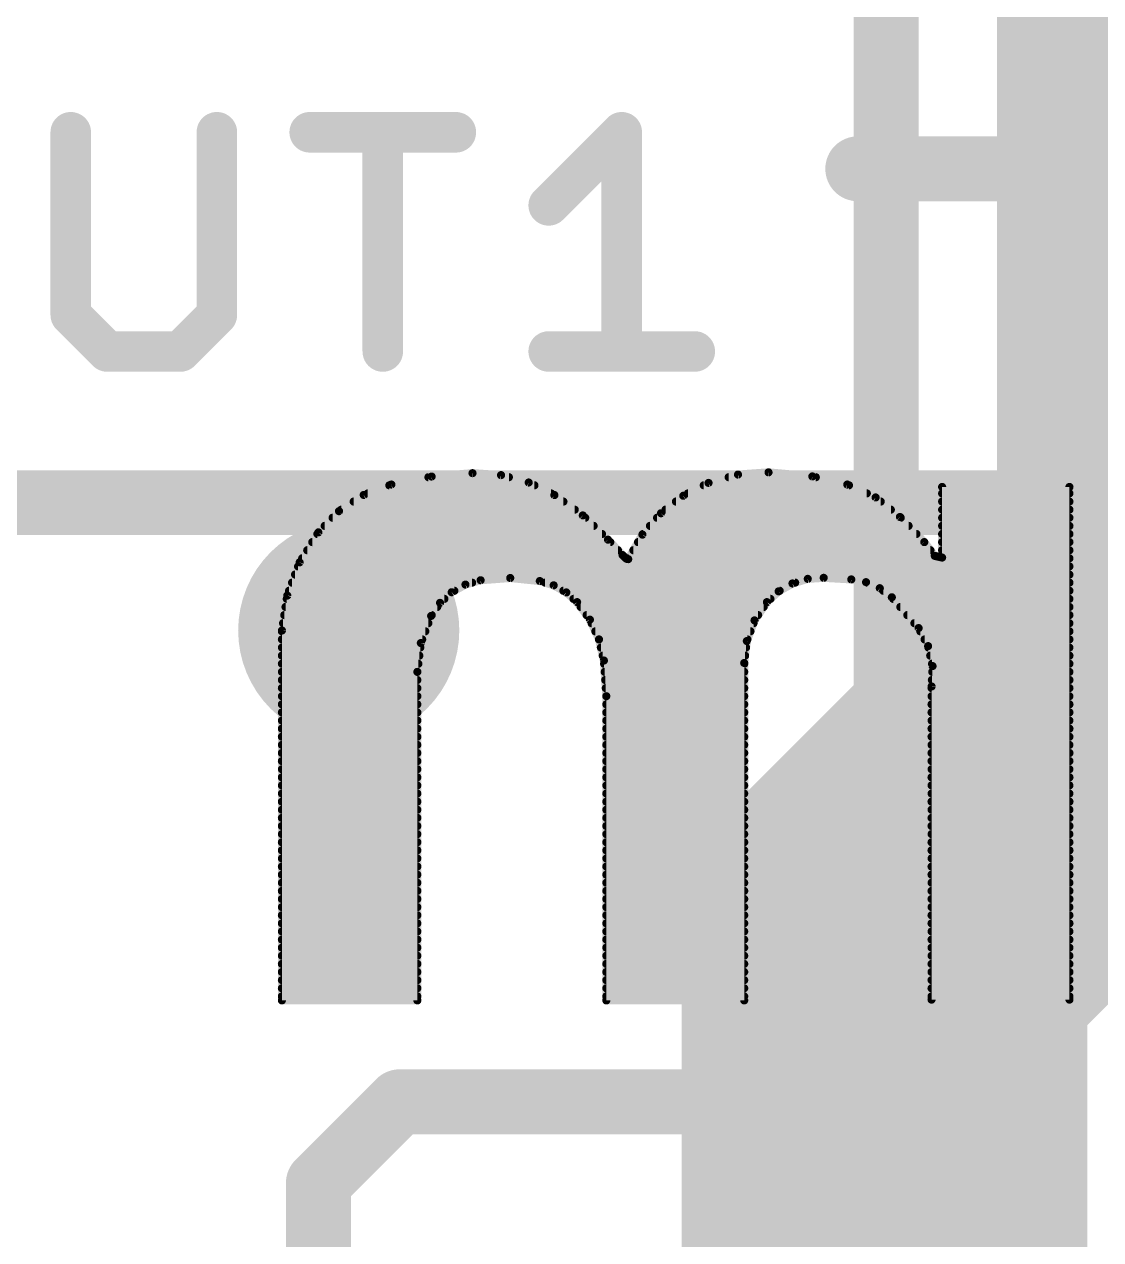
# Model space of a CAD drawing. Extents: x -9 to 98, y -32 to 31.
# Drawn here: x 3.397 to 6.768, y 3.632 to 7.438 of the extents above; entities that cross this region are included whole.
import ezdxf

# ---------------------------------------------------------------- set-up
doc = ezdxf.new("R2010")
doc.units = 0
for name, color, linetype in [('1', 12, 'CONTINUOUS'), ('16', 132, 'CONTINUOUS'), ('21', 41, 'CONTINUOUS'), ('22', 40, 'CONTINUOUS'), ('51', 53, 'CONTINUOUS')]:
    doc.layers.add(name, color=color, linetype=linetype)

msp = doc.modelspace()

# ---------------------------------------------------------------- linework, layer by layer
at = {"layer": '1', "const_width": 1.27}
for points in [[(7.078, 10.668), (7.078, 5.554)], [(6.0908, 4.5668), (7.078, 5.554)], [(6.0908, 2.54), (6.0908, 4.5668)]]:
    msp.add_lwpolyline(points, dxfattribs=at)
at = {"layer": '1', "const_width": 0.635}
for points in [[(7.3025, 5.3295, 1), (6.8535, 5.7785)], [(6.7605, 5.554, 1), (7.3955, 5.554)], [(6.4083, 4.5668, 1), (5.7733, 4.5668)], [(5.8663, 4.7913, 1), (6.3153, 4.3423)]]:
    msp.add_lwpolyline(points, format="xyb", dxfattribs=at)
at = {"layer": '16', "const_width": 0.2032}
for points in [[(6.096, 14.351), (6.096, 4.318)], [(6.096, 4.318), (5.842, 4.064)], [(4.572, 4.064), (4.318, 3.81)], [(5.842, 4.064), (4.572, 4.064)], [(4.318, 3.81), (4.318, 0.635)]]:
    msp.add_lwpolyline(points, dxfattribs=at)
at = {"layer": '16', "const_width": 0.1016}
for points in [[(6.1319, 4.2821, 1), (6.0601, 4.3539)], [(6.0452, 4.318, 1), (6.1468, 4.318)], [(4.572, 4.1148, 1), (4.572, 4.0132)], [(4.6079, 4.0281, 1), (4.5361, 4.0999)], [(5.8061, 4.0999, 1), (5.8779, 4.0281)], [(5.842, 4.0132, 1), (5.842, 4.1148)], [(4.3688, 3.81, 1), (4.2672, 3.81)], [(4.2821, 3.8459, 1), (4.3539, 3.7741)]]:
    msp.add_lwpolyline(points, format="xyb", dxfattribs=at)
at = {"layer": '21'}
for points, const_width in [([(3.5424, 7.0999), (3.5424, 6.5279)], 0.127), ([(4, 6.5279), (4, 7.0999)], 0.127), ([(4.2908, 7.0999), (4.7484, 7.0999)], 0.127), ([(4.5196, 6.4135), (4.5196, 7.0999)], 0.127), ([(5.0392, 6.8711), (5.268, 7.0999)], 0.127), ([(5.268, 7.0999), (5.268, 6.4135)], 0.127), ([(6.0071, 6.9855), (6.7189, 6.9855)], 0.2032), ([(3.5424, 6.5279), (3.6568, 6.4135)], 0.127), ([(3.8856, 6.4135), (4, 6.5279)], 0.127), ([(3.6568, 6.4135), (3.8856, 6.4135)], 0.127), ([(5.0392, 6.4135), (5.4968, 6.4135)], 0.127), ([(0.663, 5.94), (7.663, 5.94)], 0.2032)]:
    msp.add_lwpolyline(points, dxfattribs=dict(at, const_width=const_width))
for points, const_width in [([(3.5742, 7.0999, 1), (3.5107, 7.0999)], 0.0635), ([(4.0318, 7.0999, 1), (3.9683, 7.0999)], 0.0635), ([(4.2908, 7.1316, 1), (4.2908, 7.0681)], 0.0635), ([(4.5514, 7.0999, 1), (4.4879, 7.0999)], 0.0635), ([(4.7484, 7.0681, 1), (4.7484, 7.1316)], 0.0635), ([(5.2998, 7.0999, 1), (5.2363, 7.0999)], 0.0635), ([(5.2905, 7.0774, 1), (5.2456, 7.1223)], 0.0635), ([(6.0071, 7.0363, 1), (6.0071, 6.9347)], 0.1016), ([(6.7189, 6.9347, 1), (6.7189, 7.0363)], 0.1016), ([(5.0168, 6.8935, 1), (5.0617, 6.8486)], 0.0635), ([(3.5649, 6.5503, 1), (3.52, 6.5054)], 0.0635), ([(4.0225, 6.5054, 1), (3.9776, 6.5503)], 0.0635), ([(3.5107, 6.5279, 1), (3.5742, 6.5279)], 0.0635), ([(3.9683, 6.5279, 1), (4.0318, 6.5279)], 0.0635), ([(3.6568, 6.4452, 1), (3.6568, 6.3818)], 0.0635), ([(3.8856, 6.3818, 1), (3.8856, 6.4452)], 0.0635), ([(5.0392, 6.4452, 1), (5.0392, 6.3818)], 0.0635), ([(5.4968, 6.3818, 1), (5.4968, 6.4452)], 0.0635), ([(3.6344, 6.391, 1), (3.6793, 6.436)], 0.0635), ([(3.8632, 6.436, 1), (3.9081, 6.391)], 0.0635), ([(4.4879, 6.4135, 1), (4.5514, 6.4135)], 0.0635), ([(5.2363, 6.4135, 1), (5.2998, 6.4135)], 0.0635)]:
    msp.add_lwpolyline(points, format="xyb", dxfattribs=dict(at, const_width=const_width))
at = {"layer": '22', "const_width": 0.0254}
for points in [[(4.6726, 6.0218), (4.5466, 5.9969)], [(4.6626, 6.0198), (4.9145, 6.0198)], [(4.8006, 6.0325), (4.6726, 6.0218)], [(4.89, 6.0264), (4.8006, 6.0325)], [(4.9766, 6.0032), (4.89, 6.0264)], [(5.0571, 5.9639), (4.9766, 6.0032)], [(5.5397, 6.002), (5.4607, 5.9617)], [(5.632, 6.0281), (5.5397, 6.002)], [(5.6028, 6.0198), (5.8757, 6.0198)], [(5.7277, 6.035), (5.632, 6.0281)], [(5.8649, 6.0223), (5.7277, 6.035)], [(5.9741, 5.9969), (5.8649, 6.0223)], [(4.46, 5.9642), (4.3825, 5.9135)], [(4.5466, 5.9969), (4.46, 5.9642)], [(4.4726, 5.969), (5.0467, 5.969)], [(4.54, 5.9944), (4.9946, 5.9944)], [(5.146, 5.9001), (5.0571, 5.9639)], [(5.4751, 5.969), (6.0355, 5.969)], [(5.5248, 5.9944), (5.9796, 5.9944)], [(6.063, 5.9565), (5.9741, 5.9969)], [(6.67, 5.9893), (6.2713, 5.9893)], [(6.2713, 5.9893), (6.2713, 5.7683)], [(6.2713, 5.969), (6.67, 5.969)], [(6.67, 4.384), (6.67, 5.9893)], [(4.4285, 5.9436), (5.0854, 5.9436)], [(5.4607, 5.9617), (5.3909, 5.907)], [(5.4376, 5.9436), (6.0791, 5.9436)], [(6.1392, 5.8953), (6.063, 5.9565)], [(6.2713, 5.9436), (6.67, 5.9436)], [(4.3825, 5.9135), (4.318, 5.8471)], [(4.3624, 5.8928), (5.1536, 5.8928)], [(4.3897, 5.9182), (5.1208, 5.9182)], [(5.2248, 5.8242), (5.146, 5.9001)], [(5.3909, 5.907), (5.3327, 5.8401)], [(5.3785, 5.8928), (6.1416, 5.8928)], [(5.4051, 5.9182), (6.1107, 5.9182)], [(6.2154, 5.8166), (6.1392, 5.8953)], [(6.2713, 5.9182), (6.67, 5.9182)], [(6.2713, 5.8928), (6.67, 5.8928)], [(4.3377, 5.8674), (5.1799, 5.8674)], [(5.3564, 5.8674), (6.1662, 5.8674)], [(6.2713, 5.8674), (6.67, 5.8674)], [(4.318, 5.8471), (4.2592, 5.7532)], [(4.2989, 5.8166), (5.232, 5.8166)], [(4.3148, 5.842), (5.2063, 5.842)], [(5.2705, 5.776), (5.2248, 5.8242)], [(5.3327, 5.8401), (5.2883, 5.7633)], [(5.3191, 5.8166), (6.2154, 5.8166)], [(5.3343, 5.842), (6.1908, 5.842)], [(6.2484, 5.7734), (6.2154, 5.8166)], [(6.2713, 5.842), (6.67, 5.842)], [(6.2713, 5.8166), (6.67, 5.8166)], [(4.283, 5.7912), (5.2561, 5.7912)], [(5.2796, 5.7669), (5.2705, 5.776)], [(5.3044, 5.7912), (6.2348, 5.7912)], [(6.2713, 5.7683), (6.2484, 5.7734)], [(6.2713, 5.7912), (6.67, 5.7912)], [(4.2592, 5.7532), (4.2205, 5.6493)], [(4.2544, 5.7404), (6.67, 5.7404)], [(4.2671, 5.7658), (5.2812, 5.7658)], [(5.2836, 5.7642), (5.2796, 5.7669)], [(5.2883, 5.7633), (5.2836, 5.7642)], [(5.2897, 5.7658), (6.67, 5.7658)], [(4.245, 5.715), (6.67, 5.715)], [(4.7785, 5.6837), (4.826, 5.6972)], [(4.826, 5.6972), (4.9188, 5.7042)], [(4.9188, 5.7042), (5.0114, 5.6947)], [(5.8027, 5.6871), (5.8506, 5.7015)], [(5.8506, 5.7015), (5.9004, 5.7048)], [(5.9004, 5.7048), (5.9868, 5.6998)], [(5.9868, 5.6998), (6.0331, 5.6911)], [(4.2261, 5.6642), (4.7437, 5.6642)], [(4.2355, 5.6896), (4.7994, 5.6896)], [(4.6989, 5.6263), (4.7354, 5.6596)], [(4.7354, 5.6596), (4.7785, 5.6837)], [(5.0114, 5.6947), (5.0549, 5.6814)], [(5.028, 5.6896), (5.811, 5.6896)], [(5.0549, 5.6814), (5.0945, 5.659)], [(5.0852, 5.6642), (5.7625, 5.6642)], [(5.0945, 5.659), (5.1283, 5.6286)], [(5.7226, 5.6286), (5.7594, 5.6624)], [(5.7594, 5.6624), (5.8027, 5.6871)], [(6.0331, 5.6911), (6.0762, 5.6722)], [(6.0366, 5.6896), (6.67, 5.6896)], [(6.0762, 5.6722), (6.1138, 5.6439)], [(6.0868, 5.6642), (6.67, 5.6642)], [(4.2205, 5.6493), (4.2037, 5.5397)], [(4.2189, 5.6388), (4.7127, 5.6388)], [(4.6711, 5.5855), (4.6989, 5.6263)], [(5.1169, 5.6388), (5.7337, 5.6388)], [(5.1283, 5.6286), (5.1684, 5.5737)], [(5.6839, 5.5714), (5.7226, 5.6286)], [(6.1138, 5.6439), (6.1976, 5.5474)], [(6.1182, 5.6388), (6.67, 5.6388)], [(4.2111, 5.588), (4.6728, 5.588)], [(4.215, 5.6134), (4.6902, 5.6134)], [(4.6389, 5.5005), (4.6711, 5.5855)], [(5.1394, 5.6134), (5.7123, 5.6134)], [(5.1579, 5.588), (5.6951, 5.588)], [(6.1403, 5.6134), (6.67, 5.6134)], [(6.1623, 5.588), (6.67, 5.588)], [(4.2072, 5.5626), (4.6624, 5.5626)], [(5.1684, 5.5737), (5.1967, 5.512)], [(5.1735, 5.5626), (5.6806, 5.5626)], [(5.6597, 5.5067), (5.6839, 5.5714)], [(6.1844, 5.5626), (6.67, 5.5626)], [(6.1976, 5.5474), (6.2274, 5.4908)], [(4.2037, 5.5397), (4.2037, 4.3815)], [(4.2037, 5.5372), (4.6528, 5.5372)], [(4.2037, 5.5118), (4.6431, 5.5118)], [(5.1851, 5.5372), (5.6711, 5.5372)], [(5.1967, 5.512), (5.2121, 5.4458)], [(5.1967, 5.5118), (5.6616, 5.5118)], [(5.6515, 5.4381), (5.6597, 5.5067)], [(6.203, 5.5372), (6.67, 5.5372)], [(6.2164, 5.5118), (6.67, 5.5118)], [(4.2037, 5.4864), (4.6371, 5.4864)], [(4.6279, 5.4102), (4.6389, 5.5005)], [(5.2026, 5.4864), (5.6573, 5.4864)], [(6.2274, 5.4908), (6.2413, 5.4284)], [(6.2284, 5.4864), (6.67, 5.4864)], [(4.2037, 5.461), (4.6341, 5.461)], [(4.2037, 5.4356), (4.631, 5.4356)], [(5.2086, 5.461), (5.6542, 5.461)], [(5.2121, 5.4458), (5.2197, 5.334)], [(5.2128, 5.4356), (5.6515, 5.4356)], [(5.6515, 4.3815), (5.6515, 5.4381)], [(6.234, 5.461), (6.67, 5.461)], [(6.2397, 5.4356), (6.67, 5.4356)], [(4.2037, 5.4102), (4.6279, 5.4102)], [(4.6279, 4.3815), (4.6279, 5.4102)], [(5.2145, 5.4102), (5.6515, 5.4102)], [(6.2413, 5.4284), (6.2382, 5.3645)], [(6.2404, 5.4102), (6.67, 5.4102)], [(4.2037, 5.3848), (4.6279, 5.3848)], [(4.2037, 5.3594), (4.6279, 5.3594)], [(5.2162, 5.3848), (5.6515, 5.3848)], [(5.218, 5.3594), (5.6515, 5.3594)], [(6.2382, 5.3645), (6.2382, 4.384)], [(6.2382, 5.3594), (6.67, 5.3594)], [(6.2392, 5.3848), (6.67, 5.3848)], [(4.2037, 5.334), (4.6279, 5.334)], [(5.2197, 5.334), (5.2197, 4.3815)], [(5.2197, 5.334), (5.6515, 5.334)], [(6.2382, 5.334), (6.67, 5.334)], [(4.2037, 5.3086), (4.6279, 5.3086)], [(4.2037, 5.2832), (4.6279, 5.2832)], [(5.2197, 5.3086), (5.6515, 5.3086)], [(5.2197, 5.2832), (5.6515, 5.2832)], [(6.2382, 5.3086), (6.67, 5.3086)], [(6.2382, 5.2832), (6.67, 5.2832)], [(4.2037, 5.2578), (4.6279, 5.2578)], [(5.2197, 5.2578), (5.6515, 5.2578)], [(6.2382, 5.2578), (6.67, 5.2578)], [(4.2037, 5.2324), (4.6279, 5.2324)], [(4.2037, 5.207), (4.6279, 5.207)], [(5.2197, 5.2324), (5.6515, 5.2324)], [(5.2197, 5.207), (5.6515, 5.207)], [(6.2382, 5.2324), (6.67, 5.2324)], [(6.2382, 5.207), (6.67, 5.207)], [(4.2037, 5.1816), (4.6279, 5.1816)], [(5.2197, 5.1816), (5.6515, 5.1816)], [(6.2382, 5.1816), (6.67, 5.1816)], [(4.2037, 5.1562), (4.6279, 5.1562)], [(4.2037, 5.1308), (4.6279, 5.1308)], [(5.2197, 5.1562), (5.6515, 5.1562)], [(5.2197, 5.1308), (5.6515, 5.1308)], [(6.2382, 5.1562), (6.67, 5.1562)], [(6.2382, 5.1308), (6.67, 5.1308)], [(4.2037, 5.1054), (4.6279, 5.1054)], [(5.2197, 5.1054), (5.6515, 5.1054)], [(6.2382, 5.1054), (6.67, 5.1054)], [(4.2037, 5.08), (4.6279, 5.08)], [(4.2037, 5.0546), (4.6279, 5.0546)], [(5.2197, 5.08), (5.6515, 5.08)], [(5.2197, 5.0546), (5.6515, 5.0546)], [(6.2382, 5.08), (6.67, 5.08)], [(6.2382, 5.0546), (6.67, 5.0546)], [(4.2037, 5.0292), (4.6279, 5.0292)], [(5.2197, 5.0292), (5.6515, 5.0292)], [(6.2382, 5.0292), (6.67, 5.0292)], [(4.2037, 5.0038), (4.6279, 5.0038)], [(4.2037, 4.9784), (4.6279, 4.9784)], [(5.2197, 5.0038), (5.6515, 5.0038)], [(5.2197, 4.9784), (5.6515, 4.9784)], [(6.2382, 5.0038), (6.67, 5.0038)], [(6.2382, 4.9784), (6.67, 4.9784)], [(4.2037, 4.953), (4.6279, 4.953)], [(5.2197, 4.953), (5.6515, 4.953)], [(6.2382, 4.953), (6.67, 4.953)], [(4.2037, 4.9276), (4.6279, 4.9276)], [(4.2037, 4.9022), (4.6279, 4.9022)], [(5.2197, 4.9276), (5.6515, 4.9276)], [(5.2197, 4.9022), (5.6515, 4.9022)], [(6.2382, 4.9276), (6.67, 4.9276)], [(6.2382, 4.9022), (6.67, 4.9022)], [(4.2037, 4.8768), (4.6279, 4.8768)], [(5.2197, 4.8768), (5.6515, 4.8768)], [(6.2382, 4.8768), (6.67, 4.8768)], [(4.2037, 4.8514), (4.6279, 4.8514)], [(4.2037, 4.826), (4.6279, 4.826)], [(5.2197, 4.8514), (5.6515, 4.8514)], [(5.2197, 4.826), (5.6515, 4.826)], [(6.2382, 4.8514), (6.67, 4.8514)], [(6.2382, 4.826), (6.67, 4.826)], [(4.2037, 4.8006), (4.6279, 4.8006)], [(5.2197, 4.8006), (5.6515, 4.8006)], [(6.2382, 4.8006), (6.67, 4.8006)], [(4.2037, 4.7752), (4.6279, 4.7752)], [(4.2037, 4.7498), (4.6279, 4.7498)], [(5.2197, 4.7752), (5.6515, 4.7752)], [(5.2197, 4.7498), (5.6515, 4.7498)], [(6.2382, 4.7752), (6.67, 4.7752)], [(6.2382, 4.7498), (6.67, 4.7498)], [(4.2037, 4.7244), (4.6279, 4.7244)], [(5.2197, 4.7244), (5.6515, 4.7244)], [(6.2382, 4.7244), (6.67, 4.7244)], [(4.2037, 4.699), (4.6279, 4.699)], [(4.2037, 4.6736), (4.6279, 4.6736)], [(5.2197, 4.699), (5.6515, 4.699)], [(5.2197, 4.6736), (5.6515, 4.6736)], [(6.2382, 4.699), (6.67, 4.699)], [(6.2382, 4.6736), (6.67, 4.6736)], [(4.2037, 4.6482), (4.6279, 4.6482)], [(5.2197, 4.6482), (5.6515, 4.6482)], [(6.2382, 4.6482), (6.67, 4.6482)], [(4.2037, 4.6228), (4.6279, 4.6228)], [(4.2037, 4.5974), (4.6279, 4.5974)], [(5.2197, 4.6228), (5.6515, 4.6228)], [(5.2197, 4.5974), (5.6515, 4.5974)], [(6.2382, 4.6228), (6.67, 4.6228)], [(6.2382, 4.5974), (6.67, 4.5974)], [(4.2037, 4.572), (4.6279, 4.572)], [(5.2197, 4.572), (5.6515, 4.572)], [(6.2382, 4.572), (6.67, 4.572)], [(4.2037, 4.5466), (4.6279, 4.5466)], [(4.2037, 4.5212), (4.6279, 4.5212)], [(5.2197, 4.5466), (5.6515, 4.5466)], [(5.2197, 4.5212), (5.6515, 4.5212)], [(6.2382, 4.5466), (6.67, 4.5466)], [(6.2382, 4.5212), (6.67, 4.5212)], [(4.2037, 4.4958), (4.6279, 4.4958)], [(5.2197, 4.4958), (5.6515, 4.4958)], [(6.2382, 4.4958), (6.67, 4.4958)], [(4.2037, 4.4704), (4.6279, 4.4704)], [(4.2037, 4.445), (4.6279, 4.445)], [(5.2197, 4.4704), (5.6515, 4.4704)], [(5.2197, 4.445), (5.6515, 4.445)], [(6.2382, 4.4704), (6.67, 4.4704)], [(6.2382, 4.445), (6.67, 4.445)], [(4.2037, 4.4196), (4.6279, 4.4196)], [(5.2197, 4.4196), (5.6515, 4.4196)], [(6.2382, 4.4196), (6.67, 4.4196)], [(4.2037, 4.3942), (4.6279, 4.3942)], [(4.2037, 4.3815), (4.6279, 4.3815)], [(5.2197, 4.3942), (5.6515, 4.3942)], [(5.2197, 4.3815), (5.6515, 4.3815)], [(6.2382, 4.3942), (6.67, 4.3942)], [(6.2382, 4.384), (6.67, 4.384)]]:
    msp.add_lwpolyline(points, dxfattribs=at)
at = {"layer": '22', "const_width": 0.0127}
for points in [[(4.6626, 6.0262, 1), (4.6626, 6.0134)], [(4.6721, 6.0281, 1), (4.6731, 6.0155)], [(4.6738, 6.0156, 1), (4.6714, 6.028)], [(4.801, 6.0388, 1), (4.8002, 6.0262)], [(4.8011, 6.0262, 1), (4.8001, 6.0388)], [(4.8916, 6.0325, 1), (4.8884, 6.0202)], [(4.8896, 6.02, 1), (4.8904, 6.0327)], [(4.9145, 6.0134, 1), (4.9145, 6.0262)], [(4.9794, 6.0089, 1), (4.9738, 5.9975)], [(4.9749, 5.9971, 1), (4.9782, 6.0093)], [(5.538, 6.0081, 1), (5.5414, 5.9959)], [(5.5426, 5.9963, 1), (5.5368, 6.0077)], [(5.6028, 6.0262, 1), (5.6028, 6.0134)], [(5.6316, 6.0344, 1), (5.6325, 6.0217)], [(5.6337, 6.0219, 1), (5.6303, 6.0342)], [(5.7283, 6.0413, 1), (5.7271, 6.0287)], [(5.7282, 6.0287, 1), (5.7272, 6.0413)], [(5.8663, 6.0285, 1), (5.8635, 6.0161)], [(5.8643, 6.016, 1), (5.8655, 6.0286)], [(5.8757, 6.0134, 1), (5.8757, 6.0262)], [(4.4577, 5.9702, 1), (4.4622, 5.9583)], [(4.4634, 5.9589, 1), (4.4565, 5.9696)], [(4.4726, 5.9754, 1), (4.4726, 5.9627)], [(4.54, 6.0008, 1), (4.54, 5.9881)], [(4.5454, 6.0031, 1), (4.5478, 5.9907)], [(4.5488, 5.991, 1), (4.5444, 6.0028)], [(4.9946, 5.9881, 1), (4.9946, 6.0008)], [(5.0467, 5.9627, 1), (5.0467, 5.9754)], [(5.0608, 5.9691, 1), (5.0534, 5.9587)], [(5.0543, 5.9582, 1), (5.0599, 5.9696)], [(5.4751, 5.9754, 1), (5.4751, 5.9627)], [(5.5248, 6.0008, 1), (5.5248, 5.9881)], [(5.9767, 6.0027, 1), (5.9715, 5.9911)], [(5.9727, 5.9907, 1), (5.9755, 6.0031)], [(5.9796, 5.9881, 1), (5.9796, 6.0008)], [(6.0355, 5.9627, 1), (6.0355, 5.9754)], [(6.2713, 5.9957, 1), (6.2713, 5.9829)], [(6.2777, 5.9893, 1), (6.2649, 5.9893)], [(6.2713, 5.9754, 1), (6.2713, 5.9627)], [(6.6764, 5.9893, 1), (6.6636, 5.9893)], [(6.67, 5.9829, 1), (6.67, 5.9957)], [(6.67, 5.9627, 1), (6.67, 5.9754)], [(4.4285, 5.95, 1), (4.4285, 5.9372)], [(5.0854, 5.9372, 1), (5.0854, 5.95)], [(5.4376, 5.95, 1), (5.4376, 5.9372)], [(5.4578, 5.9673, 1), (5.4636, 5.956)], [(5.4646, 5.9567, 1), (5.4568, 5.9667)], [(6.067, 5.9614, 1), (6.0591, 5.9515)], [(6.0604, 5.9507, 1), (6.0657, 5.9622)], [(6.0791, 5.9372, 1), (6.0791, 5.95)], [(6.2713, 5.95, 1), (6.2713, 5.9372)], [(6.67, 5.9372, 1), (6.67, 5.95)], [(4.3624, 5.8992, 1), (4.3624, 5.8864)], [(4.379, 5.9188, 1), (4.386, 5.9082)], [(4.3871, 5.9091, 1), (4.378, 5.9179)], [(4.3897, 5.9246, 1), (4.3897, 5.9119)], [(5.1208, 5.9119, 1), (5.1208, 5.9246)], [(5.1504, 5.9047, 1), (5.1416, 5.8955)], [(5.1423, 5.8949, 1), (5.1497, 5.9053)], [(5.1536, 5.8864, 1), (5.1536, 5.8992)], [(5.3785, 5.8992, 1), (5.3785, 5.8864)], [(5.3869, 5.912, 1), (5.3948, 5.902)], [(5.3956, 5.9029, 1), (5.3861, 5.9112)], [(5.4051, 5.9246, 1), (5.4051, 5.9119)], [(6.1107, 5.9119, 1), (6.1107, 5.9246)], [(6.1438, 5.8997, 1), (6.1346, 5.8909)], [(6.1352, 5.8903, 1), (6.1432, 5.9003)], [(6.1416, 5.8864, 1), (6.1416, 5.8992)], [(6.2713, 5.8992, 1), (6.2713, 5.8864)], [(6.2713, 5.9246, 1), (6.2713, 5.9119)], [(6.67, 5.9119, 1), (6.67, 5.9246)], [(6.67, 5.8864, 1), (6.67, 5.8992)], [(4.3377, 5.8738, 1), (4.3377, 5.861)], [(5.1799, 5.861, 1), (5.1799, 5.8738)], [(5.3564, 5.8738, 1), (5.3564, 5.861)], [(6.1662, 5.861, 1), (6.1662, 5.8738)], [(6.2713, 5.8738, 1), (6.2713, 5.861)], [(6.67, 5.861, 1), (6.67, 5.8738)], [(4.2989, 5.823, 1), (4.2989, 5.8102)], [(4.3148, 5.8484, 1), (4.3148, 5.8357)], [(4.3134, 5.8515, 1), (4.3226, 5.8427)], [(4.3234, 5.8437, 1), (4.3126, 5.8505)], [(5.2063, 5.8357, 1), (5.2063, 5.8484)], [(5.2294, 5.8286, 1), (5.2202, 5.8198)], [(5.2204, 5.8196, 1), (5.2292, 5.8288)], [(5.232, 5.8102, 1), (5.232, 5.823)], [(5.3191, 5.823, 1), (5.3191, 5.8102)], [(5.3279, 5.8443, 1), (5.3375, 5.8359)], [(5.3382, 5.8369, 1), (5.3272, 5.8433)], [(5.3343, 5.8484, 1), (5.3343, 5.8357)], [(6.1908, 5.8357, 1), (6.1908, 5.8484)], [(6.2204, 5.8205, 1), (6.2104, 5.8127)], [(6.2108, 5.8122, 1), (6.22, 5.821)], [(6.2154, 5.8102, 1), (6.2154, 5.823)], [(6.2713, 5.823, 1), (6.2713, 5.8102)], [(6.2713, 5.8484, 1), (6.2713, 5.8357)], [(6.67, 5.8357, 1), (6.67, 5.8484)], [(6.67, 5.8102, 1), (6.67, 5.823)], [(4.283, 5.7976, 1), (4.283, 5.7848)], [(5.2561, 5.7848, 1), (5.2561, 5.7976)], [(5.275, 5.7805, 1), (5.266, 5.7715)], [(5.2659, 5.7716, 1), (5.2751, 5.7804)], [(5.3044, 5.7976, 1), (5.3044, 5.7848)], [(6.2348, 5.7848, 1), (6.2348, 5.7976)], [(6.2498, 5.7796, 1), (6.247, 5.7672)], [(6.2713, 5.7976, 1), (6.2713, 5.7848)], [(6.67, 5.7848, 1), (6.67, 5.7976)], [(4.2544, 5.7468, 1), (4.2544, 5.734)], [(4.2538, 5.7565, 1), (4.2645, 5.7498)], [(4.2651, 5.7509, 1), (4.2532, 5.7554)], [(4.2671, 5.7722, 1), (4.2671, 5.7595)], [(5.2831, 5.7722, 1), (5.2761, 5.7616)], [(5.2751, 5.7624, 1), (5.2841, 5.7714)], [(5.2848, 5.7705, 1), (5.2824, 5.758)], [(5.28, 5.759, 1), (5.2871, 5.7695)], [(5.2812, 5.7595, 1), (5.2812, 5.7722)], [(5.2828, 5.7665, 1), (5.2938, 5.7601)], [(5.2897, 5.7722, 1), (5.2897, 5.7595)], [(5.2871, 5.7571, 1), (5.2895, 5.7695)], [(6.2434, 5.7695, 1), (6.2534, 5.7773)], [(6.2649, 5.7683, 1), (6.2777, 5.7683)], [(6.2699, 5.7621, 1), (6.2727, 5.7745)], [(6.67, 5.7595, 1), (6.67, 5.7722)], [(6.67, 5.734, 1), (6.67, 5.7468)], [(4.245, 5.7214, 1), (4.245, 5.7086)], [(4.8255, 5.7035, 1), (4.8265, 5.6909)], [(4.8277, 5.6911, 1), (4.8243, 5.7033)], [(4.9195, 5.7105, 1), (4.9182, 5.6978)], [(4.9193, 5.6978, 1), (4.9183, 5.7105)], [(5.8502, 5.7078, 1), (5.851, 5.6952)], [(5.8524, 5.6954, 1), (5.8487, 5.7076)], [(5.9008, 5.7111, 1), (5.9, 5.6985)], [(5.9008, 5.6985, 1), (5.9, 5.7111)], [(5.988, 5.706, 1), (5.9856, 5.6936)], [(5.9864, 5.6935, 1), (5.9872, 5.7061)], [(6.67, 5.7086, 1), (6.67, 5.7214)], [(4.2261, 5.6706, 1), (4.2261, 5.6578)], [(4.2355, 5.696, 1), (4.2355, 5.6833)], [(4.7323, 5.6651, 1), (4.7385, 5.654)], [(4.7397, 5.6549, 1), (4.7311, 5.6643)], [(4.7437, 5.6578, 1), (4.7437, 5.6706)], [(4.7768, 5.6898, 1), (4.7803, 5.6775)], [(4.7816, 5.6781, 1), (4.7754, 5.6892)], [(4.7994, 5.6833, 1), (4.7994, 5.696)], [(5.0133, 5.7008, 1), (5.0095, 5.6886)], [(5.0108, 5.6884, 1), (5.012, 5.701)], [(5.028, 5.696, 1), (5.028, 5.6833)], [(5.058, 5.6869, 1), (5.0518, 5.6758)], [(5.053, 5.6753, 1), (5.0567, 5.6874)], [(5.0852, 5.6706, 1), (5.0852, 5.6578)], [(5.0987, 5.6637, 1), (5.0902, 5.6543)], [(5.0913, 5.6535, 1), (5.0976, 5.6645)], [(5.7562, 5.6679, 1), (5.7625, 5.6569)], [(5.7637, 5.6577, 1), (5.7551, 5.6671)], [(5.7625, 5.6578, 1), (5.7625, 5.6706)], [(5.8009, 5.6932, 1), (5.8046, 5.681)], [(5.8059, 5.6816, 1), (5.7996, 5.6926)], [(5.811, 5.6833, 1), (5.811, 5.696)], [(6.0356, 5.697, 1), (6.0305, 5.6853)], [(6.0366, 5.696, 1), (6.0366, 5.6833)], [(6.0319, 5.6849, 1), (6.0342, 5.6974)], [(6.08, 5.6773, 1), (6.0723, 5.6671)], [(6.0736, 5.6664, 1), (6.0787, 5.678)], [(6.0868, 5.6706, 1), (6.0868, 5.6578)], [(6.67, 5.6833, 1), (6.67, 5.696)], [(6.67, 5.6578, 1), (6.67, 5.6706)], [(4.2189, 5.6452, 1), (4.2189, 5.6325)], [(4.2146, 5.6515, 1), (4.2265, 5.647)], [(4.2268, 5.6483, 1), (4.2143, 5.6502)], [(4.6947, 5.631, 1), (4.7032, 5.6216)], [(4.7042, 5.6227, 1), (4.6937, 5.6299)], [(4.7127, 5.6325, 1), (4.7127, 5.6452)], [(5.1169, 5.6452, 1), (5.1169, 5.6325)], [(5.1334, 5.6323, 1), (5.1232, 5.6249)], [(5.1241, 5.6239, 1), (5.1325, 5.6333)], [(5.7183, 5.6333, 1), (5.7269, 5.6239)], [(5.7279, 5.625, 1), (5.7173, 5.6322)], [(5.7337, 5.6325, 1), (5.7337, 5.6452)], [(6.1186, 5.6481, 1), (6.109, 5.6397)], [(6.11, 5.6388, 1), (6.1176, 5.649)], [(6.1182, 5.6452, 1), (6.1182, 5.6325)], [(6.67, 5.6325, 1), (6.67, 5.6452)], [(4.2111, 5.5944, 1), (4.2111, 5.5816)], [(4.215, 5.6198, 1), (4.215, 5.6071)], [(4.6659, 5.5891, 1), (4.6763, 5.5819)], [(4.677, 5.5832, 1), (4.6652, 5.5878)], [(4.6728, 5.5816, 1), (4.6728, 5.5944)], [(4.6902, 5.6071, 1), (4.6902, 5.6198)], [(5.1394, 5.6198, 1), (5.1394, 5.6071)], [(5.1579, 5.5944, 1), (5.1579, 5.5816)], [(5.6951, 5.5816, 1), (5.6951, 5.5944)], [(5.7123, 5.6071, 1), (5.7123, 5.6198)], [(6.1403, 5.6198, 1), (6.1403, 5.6071)], [(6.1623, 5.5944, 1), (6.1623, 5.5816)], [(6.67, 5.6071, 1), (6.67, 5.6198)], [(6.67, 5.5816, 1), (6.67, 5.5944)], [(4.2072, 5.569, 1), (4.2072, 5.5563)], [(4.6624, 5.5563, 1), (4.6624, 5.569)], [(5.1741, 5.5764, 1), (5.1626, 5.5711)], [(5.1632, 5.57, 1), (5.1735, 5.5775)], [(5.1735, 5.569, 1), (5.1735, 5.5563)], [(5.6786, 5.575, 1), (5.6891, 5.5678)], [(5.6898, 5.5692, 1), (5.6779, 5.5736)], [(5.6806, 5.5563, 1), (5.6806, 5.569)], [(6.1844, 5.569, 1), (6.1844, 5.5563)], [(6.2032, 5.5504, 1), (6.192, 5.5444)], [(6.1928, 5.5432, 1), (6.2024, 5.5516)], [(6.67, 5.5563, 1), (6.67, 5.569)], [(4.2037, 5.5182, 1), (4.2037, 5.5054)], [(4.2101, 5.5397, 1), (4.1974, 5.5397)], [(4.2037, 5.5436, 1), (4.2037, 5.5309)], [(4.1974, 5.5407, 1), (4.21, 5.5387)], [(4.6431, 5.5054, 1), (4.6431, 5.5182)], [(4.6528, 5.5309, 1), (4.6528, 5.5436)], [(5.1851, 5.5436, 1), (5.1851, 5.5309)], [(5.1967, 5.5182, 1), (5.1967, 5.5054)], [(5.2029, 5.5134, 1), (5.1905, 5.5105)], [(5.1909, 5.5093, 1), (5.2024, 5.5146)], [(5.666, 5.5059, 1), (5.6534, 5.5074)], [(5.6616, 5.5054, 1), (5.6616, 5.5182)], [(5.6711, 5.5309, 1), (5.6711, 5.5436)], [(6.203, 5.5436, 1), (6.203, 5.5309)], [(6.2164, 5.5182, 1), (6.2164, 5.5054)], [(6.67, 5.5309, 1), (6.67, 5.5436)], [(6.67, 5.5054, 1), (6.67, 5.5182)], [(4.2037, 5.4928, 1), (4.2037, 5.4801)], [(4.6452, 5.4997, 1), (4.6325, 5.5012)], [(4.6329, 5.5027, 1), (4.6448, 5.4982)], [(4.6371, 5.4801, 1), (4.6371, 5.4928)], [(5.2026, 5.4928, 1), (5.2026, 5.4801)], [(5.6538, 5.5089, 1), (5.6657, 5.5045)], [(5.6573, 5.4801, 1), (5.6573, 5.4928)], [(6.2336, 5.4922, 1), (6.2212, 5.4894)], [(6.2218, 5.4879, 1), (6.233, 5.4938)], [(6.2284, 5.4928, 1), (6.2284, 5.4801)], [(6.67, 5.4801, 1), (6.67, 5.4928)], [(4.2037, 5.4674, 1), (4.2037, 5.4546)], [(4.2037, 5.442, 1), (4.2037, 5.4292)], [(4.631, 5.4292, 1), (4.631, 5.442)], [(4.6341, 5.4546, 1), (4.6341, 5.4674)], [(5.2086, 5.4674, 1), (5.2086, 5.4546)], [(5.2184, 5.4462, 1), (5.2058, 5.4454)], [(5.2059, 5.4444, 1), (5.2183, 5.4472)], [(5.2128, 5.442, 1), (5.2128, 5.4292)], [(5.6452, 5.4389, 1), (5.6578, 5.4373)], [(5.6579, 5.4381, 1), (5.6452, 5.4381)], [(5.6515, 5.4292, 1), (5.6515, 5.442)], [(5.6542, 5.4546, 1), (5.6542, 5.4674)], [(6.234, 5.4674, 1), (6.234, 5.4546)], [(6.2397, 5.442, 1), (6.2397, 5.4292)], [(6.67, 5.4546, 1), (6.67, 5.4674)], [(6.67, 5.4292, 1), (6.67, 5.442)], [(4.2037, 5.4166, 1), (4.2037, 5.4039)], [(4.6216, 5.411, 1), (4.6342, 5.4094)], [(4.6343, 5.4102, 1), (4.6216, 5.4102)], [(4.6279, 5.4039, 1), (4.6279, 5.4166)], [(5.2145, 5.4166, 1), (5.2145, 5.4039)], [(5.6515, 5.4039, 1), (5.6515, 5.4166)], [(6.2404, 5.4166, 1), (6.2404, 5.4039)], [(6.2476, 5.4281, 1), (6.2349, 5.4287)], [(6.2351, 5.427, 1), (6.2475, 5.4298)], [(6.67, 5.4039, 1), (6.67, 5.4166)], [(4.2037, 5.3912, 1), (4.2037, 5.3784)], [(4.2037, 5.3658, 1), (4.2037, 5.353)], [(4.6279, 5.3784, 1), (4.6279, 5.3912)], [(4.6279, 5.353, 1), (4.6279, 5.3658)], [(5.2162, 5.3912, 1), (5.2162, 5.3784)], [(5.218, 5.3658, 1), (5.218, 5.353)], [(5.6515, 5.3784, 1), (5.6515, 5.3912)], [(5.6515, 5.353, 1), (5.6515, 5.3658)], [(6.2446, 5.3645, 1), (6.2318, 5.3645)], [(6.2382, 5.3658, 1), (6.2382, 5.353)], [(6.2319, 5.3648, 1), (6.2445, 5.3642)], [(6.2392, 5.3912, 1), (6.2392, 5.3784)], [(6.67, 5.3784, 1), (6.67, 5.3912)], [(6.67, 5.353, 1), (6.67, 5.3658)], [(4.2037, 5.3404, 1), (4.2037, 5.3277)], [(4.6279, 5.3277, 1), (4.6279, 5.3404)], [(5.2261, 5.334, 1), (5.2134, 5.334)], [(5.2197, 5.3404, 1), (5.2197, 5.3277)], [(5.2134, 5.3336, 1), (5.226, 5.3344)], [(5.6515, 5.3277, 1), (5.6515, 5.3404)], [(6.2382, 5.3404, 1), (6.2382, 5.3277)], [(6.67, 5.3277, 1), (6.67, 5.3404)], [(4.2037, 5.315, 1), (4.2037, 5.3022)], [(4.2037, 5.2896, 1), (4.2037, 5.2768)], [(4.6279, 5.3022, 1), (4.6279, 5.315)], [(4.6279, 5.2768, 1), (4.6279, 5.2896)], [(5.2197, 5.315, 1), (5.2197, 5.3022)], [(5.2197, 5.2896, 1), (5.2197, 5.2768)], [(5.6515, 5.3022, 1), (5.6515, 5.315)], [(5.6515, 5.2768, 1), (5.6515, 5.2896)], [(6.2382, 5.315, 1), (6.2382, 5.3022)], [(6.2382, 5.2896, 1), (6.2382, 5.2768)], [(6.67, 5.3022, 1), (6.67, 5.315)], [(6.67, 5.2768, 1), (6.67, 5.2896)], [(4.2037, 5.2642, 1), (4.2037, 5.2515)], [(4.6279, 5.2515, 1), (4.6279, 5.2642)], [(5.2197, 5.2642, 1), (5.2197, 5.2515)], [(5.6515, 5.2515, 1), (5.6515, 5.2642)], [(6.2382, 5.2642, 1), (6.2382, 5.2515)], [(6.67, 5.2515, 1), (6.67, 5.2642)], [(4.2037, 5.2388, 1), (4.2037, 5.226)], [(4.2037, 5.2134, 1), (4.2037, 5.2006)], [(4.6279, 5.226, 1), (4.6279, 5.2388)], [(4.6279, 5.2006, 1), (4.6279, 5.2134)], [(5.2197, 5.2388, 1), (5.2197, 5.226)], [(5.2197, 5.2134, 1), (5.2197, 5.2006)], [(5.6515, 5.226, 1), (5.6515, 5.2388)], [(5.6515, 5.2006, 1), (5.6515, 5.2134)], [(6.2382, 5.2388, 1), (6.2382, 5.226)], [(6.2382, 5.2134, 1), (6.2382, 5.2006)], [(6.67, 5.226, 1), (6.67, 5.2388)], [(6.67, 5.2006, 1), (6.67, 5.2134)], [(4.2037, 5.188, 1), (4.2037, 5.1753)], [(4.6279, 5.1753, 1), (4.6279, 5.188)], [(5.2197, 5.188, 1), (5.2197, 5.1753)], [(5.6515, 5.1753, 1), (5.6515, 5.188)], [(6.2382, 5.188, 1), (6.2382, 5.1753)], [(6.67, 5.1753, 1), (6.67, 5.188)], [(4.2037, 5.1626, 1), (4.2037, 5.1498)], [(4.2037, 5.1372, 1), (4.2037, 5.1244)], [(4.6279, 5.1498, 1), (4.6279, 5.1626)], [(4.6279, 5.1244, 1), (4.6279, 5.1372)], [(5.2197, 5.1626, 1), (5.2197, 5.1498)], [(5.2197, 5.1372, 1), (5.2197, 5.1244)], [(5.6515, 5.1498, 1), (5.6515, 5.1626)], [(5.6515, 5.1244, 1), (5.6515, 5.1372)], [(6.2382, 5.1626, 1), (6.2382, 5.1498)], [(6.2382, 5.1372, 1), (6.2382, 5.1244)], [(6.67, 5.1498, 1), (6.67, 5.1626)], [(6.67, 5.1244, 1), (6.67, 5.1372)], [(4.2037, 5.1118, 1), (4.2037, 5.0991)], [(4.6279, 5.0991, 1), (4.6279, 5.1118)], [(5.2197, 5.1118, 1), (5.2197, 5.0991)], [(5.6515, 5.0991, 1), (5.6515, 5.1118)], [(6.2382, 5.1118, 1), (6.2382, 5.0991)], [(6.67, 5.0991, 1), (6.67, 5.1118)], [(4.2037, 5.0864, 1), (4.2037, 5.0736)], [(4.2037, 5.061, 1), (4.2037, 5.0483)], [(4.6279, 5.0736, 1), (4.6279, 5.0864)], [(4.6279, 5.0483, 1), (4.6279, 5.061)], [(5.2197, 5.0864, 1), (5.2197, 5.0736)], [(5.2197, 5.061, 1), (5.2197, 5.0483)], [(5.6515, 5.0736, 1), (5.6515, 5.0864)], [(5.6515, 5.0483, 1), (5.6515, 5.061)], [(6.2382, 5.0864, 1), (6.2382, 5.0736)], [(6.2382, 5.061, 1), (6.2382, 5.0483)], [(6.67, 5.0736, 1), (6.67, 5.0864)], [(6.67, 5.0483, 1), (6.67, 5.061)], [(4.2037, 5.0356, 1), (4.2037, 5.0229)], [(4.6279, 5.0229, 1), (4.6279, 5.0356)], [(5.2197, 5.0356, 1), (5.2197, 5.0229)], [(5.6515, 5.0229, 1), (5.6515, 5.0356)], [(6.2382, 5.0356, 1), (6.2382, 5.0229)], [(6.67, 5.0229, 1), (6.67, 5.0356)], [(4.2037, 5.0102, 1), (4.2037, 4.9974)], [(4.2037, 4.9848, 1), (4.2037, 4.9721)], [(4.6279, 4.9974, 1), (4.6279, 5.0102)], [(4.6279, 4.9721, 1), (4.6279, 4.9848)], [(5.2197, 5.0102, 1), (5.2197, 4.9974)], [(5.2197, 4.9848, 1), (5.2197, 4.9721)], [(5.6515, 4.9974, 1), (5.6515, 5.0102)], [(5.6515, 4.9721, 1), (5.6515, 4.9848)], [(6.2382, 5.0102, 1), (6.2382, 4.9974)], [(6.2382, 4.9848, 1), (6.2382, 4.9721)], [(6.67, 4.9974, 1), (6.67, 5.0102)], [(6.67, 4.9721, 1), (6.67, 4.9848)], [(4.2037, 4.9594, 1), (4.2037, 4.9466)], [(4.6279, 4.9466, 1), (4.6279, 4.9594)], [(5.2197, 4.9594, 1), (5.2197, 4.9466)], [(5.6515, 4.9466, 1), (5.6515, 4.9594)], [(6.2382, 4.9594, 1), (6.2382, 4.9466)], [(6.67, 4.9466, 1), (6.67, 4.9594)], [(4.2037, 4.934, 1), (4.2037, 4.9212)], [(4.2037, 4.9086, 1), (4.2037, 4.8959)], [(4.6279, 4.9212, 1), (4.6279, 4.934)], [(4.6279, 4.8959, 1), (4.6279, 4.9086)], [(5.2197, 4.934, 1), (5.2197, 4.9212)], [(5.2197, 4.9086, 1), (5.2197, 4.8959)], [(5.6515, 4.9212, 1), (5.6515, 4.934)], [(5.6515, 4.8959, 1), (5.6515, 4.9086)], [(6.2382, 4.934, 1), (6.2382, 4.9212)], [(6.2382, 4.9086, 1), (6.2382, 4.8959)], [(6.67, 4.9212, 1), (6.67, 4.934)], [(6.67, 4.8959, 1), (6.67, 4.9086)], [(4.2037, 4.8832, 1), (4.2037, 4.8704)], [(4.6279, 4.8704, 1), (4.6279, 4.8832)], [(5.2197, 4.8832, 1), (5.2197, 4.8704)], [(5.6515, 4.8704, 1), (5.6515, 4.8832)], [(6.2382, 4.8832, 1), (6.2382, 4.8704)], [(6.67, 4.8704, 1), (6.67, 4.8832)], [(4.2037, 4.8578, 1), (4.2037, 4.845)], [(4.2037, 4.8324, 1), (4.2037, 4.8197)], [(4.6279, 4.845, 1), (4.6279, 4.8578)], [(4.6279, 4.8197, 1), (4.6279, 4.8324)], [(5.2197, 4.8578, 1), (5.2197, 4.845)], [(5.2197, 4.8324, 1), (5.2197, 4.8197)], [(5.6515, 4.845, 1), (5.6515, 4.8578)], [(5.6515, 4.8197, 1), (5.6515, 4.8324)], [(6.2382, 4.8578, 1), (6.2382, 4.845)], [(6.2382, 4.8324, 1), (6.2382, 4.8197)], [(6.67, 4.845, 1), (6.67, 4.8578)], [(6.67, 4.8197, 1), (6.67, 4.8324)], [(4.2037, 4.807, 1), (4.2037, 4.7942)], [(4.6279, 4.7942, 1), (4.6279, 4.807)], [(5.2197, 4.807, 1), (5.2197, 4.7942)], [(5.6515, 4.7942, 1), (5.6515, 4.807)], [(6.2382, 4.807, 1), (6.2382, 4.7942)], [(6.67, 4.7942, 1), (6.67, 4.807)], [(4.2037, 4.7816, 1), (4.2037, 4.7688)], [(4.2037, 4.7562, 1), (4.2037, 4.7435)], [(4.6279, 4.7688, 1), (4.6279, 4.7816)], [(4.6279, 4.7435, 1), (4.6279, 4.7562)], [(5.2197, 4.7816, 1), (5.2197, 4.7688)], [(5.2197, 4.7562, 1), (5.2197, 4.7435)], [(5.6515, 4.7688, 1), (5.6515, 4.7816)], [(5.6515, 4.7435, 1), (5.6515, 4.7562)], [(6.2382, 4.7816, 1), (6.2382, 4.7688)], [(6.2382, 4.7562, 1), (6.2382, 4.7435)], [(6.67, 4.7688, 1), (6.67, 4.7816)], [(6.67, 4.7435, 1), (6.67, 4.7562)], [(4.2037, 4.7308, 1), (4.2037, 4.718)], [(4.6279, 4.718, 1), (4.6279, 4.7308)], [(5.2197, 4.7308, 1), (5.2197, 4.718)], [(5.6515, 4.718, 1), (5.6515, 4.7308)], [(6.2382, 4.7308, 1), (6.2382, 4.718)], [(6.67, 4.718, 1), (6.67, 4.7308)], [(4.2037, 4.7054, 1), (4.2037, 4.6926)], [(4.2037, 4.68, 1), (4.2037, 4.6673)], [(4.6279, 4.6926, 1), (4.6279, 4.7054)], [(4.6279, 4.6673, 1), (4.6279, 4.68)], [(5.2197, 4.7054, 1), (5.2197, 4.6926)], [(5.2197, 4.68, 1), (5.2197, 4.6673)], [(5.6515, 4.6926, 1), (5.6515, 4.7054)], [(5.6515, 4.6673, 1), (5.6515, 4.68)], [(6.2382, 4.7054, 1), (6.2382, 4.6926)], [(6.2382, 4.68, 1), (6.2382, 4.6673)], [(6.67, 4.6926, 1), (6.67, 4.7054)], [(6.67, 4.6673, 1), (6.67, 4.68)], [(4.2037, 4.6546, 1), (4.2037, 4.6418)], [(4.6279, 4.6418, 1), (4.6279, 4.6546)], [(5.2197, 4.6546, 1), (5.2197, 4.6418)], [(5.6515, 4.6418, 1), (5.6515, 4.6546)], [(6.2382, 4.6546, 1), (6.2382, 4.6418)], [(6.67, 4.6418, 1), (6.67, 4.6546)], [(4.2037, 4.6292, 1), (4.2037, 4.6164)], [(4.2037, 4.6038, 1), (4.2037, 4.5911)], [(4.6279, 4.6164, 1), (4.6279, 4.6292)], [(4.6279, 4.5911, 1), (4.6279, 4.6038)], [(5.2197, 4.6292, 1), (5.2197, 4.6164)], [(5.2197, 4.6038, 1), (5.2197, 4.5911)], [(5.6515, 4.6164, 1), (5.6515, 4.6292)], [(5.6515, 4.5911, 1), (5.6515, 4.6038)], [(6.2382, 4.6292, 1), (6.2382, 4.6164)], [(6.2382, 4.6038, 1), (6.2382, 4.5911)], [(6.67, 4.6164, 1), (6.67, 4.6292)], [(6.67, 4.5911, 1), (6.67, 4.6038)], [(4.2037, 4.5784, 1), (4.2037, 4.5656)], [(4.6279, 4.5656, 1), (4.6279, 4.5784)], [(5.2197, 4.5784, 1), (5.2197, 4.5656)], [(5.6515, 4.5656, 1), (5.6515, 4.5784)], [(6.2382, 4.5784, 1), (6.2382, 4.5656)], [(6.67, 4.5656, 1), (6.67, 4.5784)], [(4.2037, 4.553, 1), (4.2037, 4.5403)], [(4.2037, 4.5276, 1), (4.2037, 4.5149)], [(4.6279, 4.5403, 1), (4.6279, 4.553)], [(4.6279, 4.5149, 1), (4.6279, 4.5276)], [(5.2197, 4.553, 1), (5.2197, 4.5403)], [(5.2197, 4.5276, 1), (5.2197, 4.5149)], [(5.6515, 4.5403, 1), (5.6515, 4.553)], [(5.6515, 4.5149, 1), (5.6515, 4.5276)], [(6.2382, 4.553, 1), (6.2382, 4.5403)], [(6.2382, 4.5276, 1), (6.2382, 4.5149)], [(6.67, 4.5403, 1), (6.67, 4.553)], [(6.67, 4.5149, 1), (6.67, 4.5276)], [(4.2037, 4.5022, 1), (4.2037, 4.4894)], [(4.6279, 4.4894, 1), (4.6279, 4.5022)], [(5.2197, 4.5022, 1), (5.2197, 4.4894)], [(5.6515, 4.4894, 1), (5.6515, 4.5022)], [(6.2382, 4.5022, 1), (6.2382, 4.4894)], [(6.67, 4.4894, 1), (6.67, 4.5022)], [(4.2037, 4.4514, 1), (4.2037, 4.4386)], [(4.2037, 4.4768, 1), (4.2037, 4.4641)], [(4.6279, 4.4641, 1), (4.6279, 4.4768)], [(4.6279, 4.4386, 1), (4.6279, 4.4514)], [(5.2197, 4.4514, 1), (5.2197, 4.4386)], [(5.2197, 4.4768, 1), (5.2197, 4.4641)], [(5.6515, 4.4641, 1), (5.6515, 4.4768)], [(5.6515, 4.4386, 1), (5.6515, 4.4514)], [(6.2382, 4.4514, 1), (6.2382, 4.4386)], [(6.2382, 4.4768, 1), (6.2382, 4.4641)], [(6.67, 4.4641, 1), (6.67, 4.4768)], [(6.67, 4.4386, 1), (6.67, 4.4514)], [(4.2037, 4.426, 1), (4.2037, 4.4132)], [(4.6279, 4.4132, 1), (4.6279, 4.426)], [(5.2197, 4.426, 1), (5.2197, 4.4132)], [(5.6515, 4.4132, 1), (5.6515, 4.426)], [(6.2382, 4.426, 1), (6.2382, 4.4132)], [(6.67, 4.4132, 1), (6.67, 4.426)], [(4.2037, 4.3879, 1), (4.2037, 4.3751)], [(4.2037, 4.4006, 1), (4.2037, 4.3879)], [(4.1974, 4.3815, 1), (4.2101, 4.3815)], [(4.6216, 4.3815, 1), (4.6343, 4.3815)], [(4.6279, 4.3879, 1), (4.6279, 4.4006)], [(4.6279, 4.3751, 1), (4.6279, 4.3879)], [(5.2197, 4.3879, 1), (5.2197, 4.3751)], [(5.2197, 4.4006, 1), (5.2197, 4.3879)], [(5.2134, 4.3815, 1), (5.2261, 4.3815)], [(5.6452, 4.3815, 1), (5.6579, 4.3815)], [(5.6515, 4.3879, 1), (5.6515, 4.4006)], [(5.6515, 4.3751, 1), (5.6515, 4.3879)], [(6.2318, 4.384, 1), (6.2446, 4.384)], [(6.2382, 4.4006, 1), (6.2382, 4.3879)], [(6.2382, 4.3904, 1), (6.2382, 4.3777)], [(6.6636, 4.384, 1), (6.6764, 4.384)], [(6.67, 4.3879, 1), (6.67, 4.4006)], [(6.67, 4.3777, 1), (6.67, 4.3904)]]:
    msp.add_lwpolyline(points, format="xyb", dxfattribs=at)
at = {"layer": '51', "const_width": 0.127}
msp.add_lwpolyline([(4.413, 5.2572, 1), (4.413, 5.8228, 1), (4.413, 5.2572)], format="xyb", dxfattribs=at)

doc.saveas('drawing.dxf')
